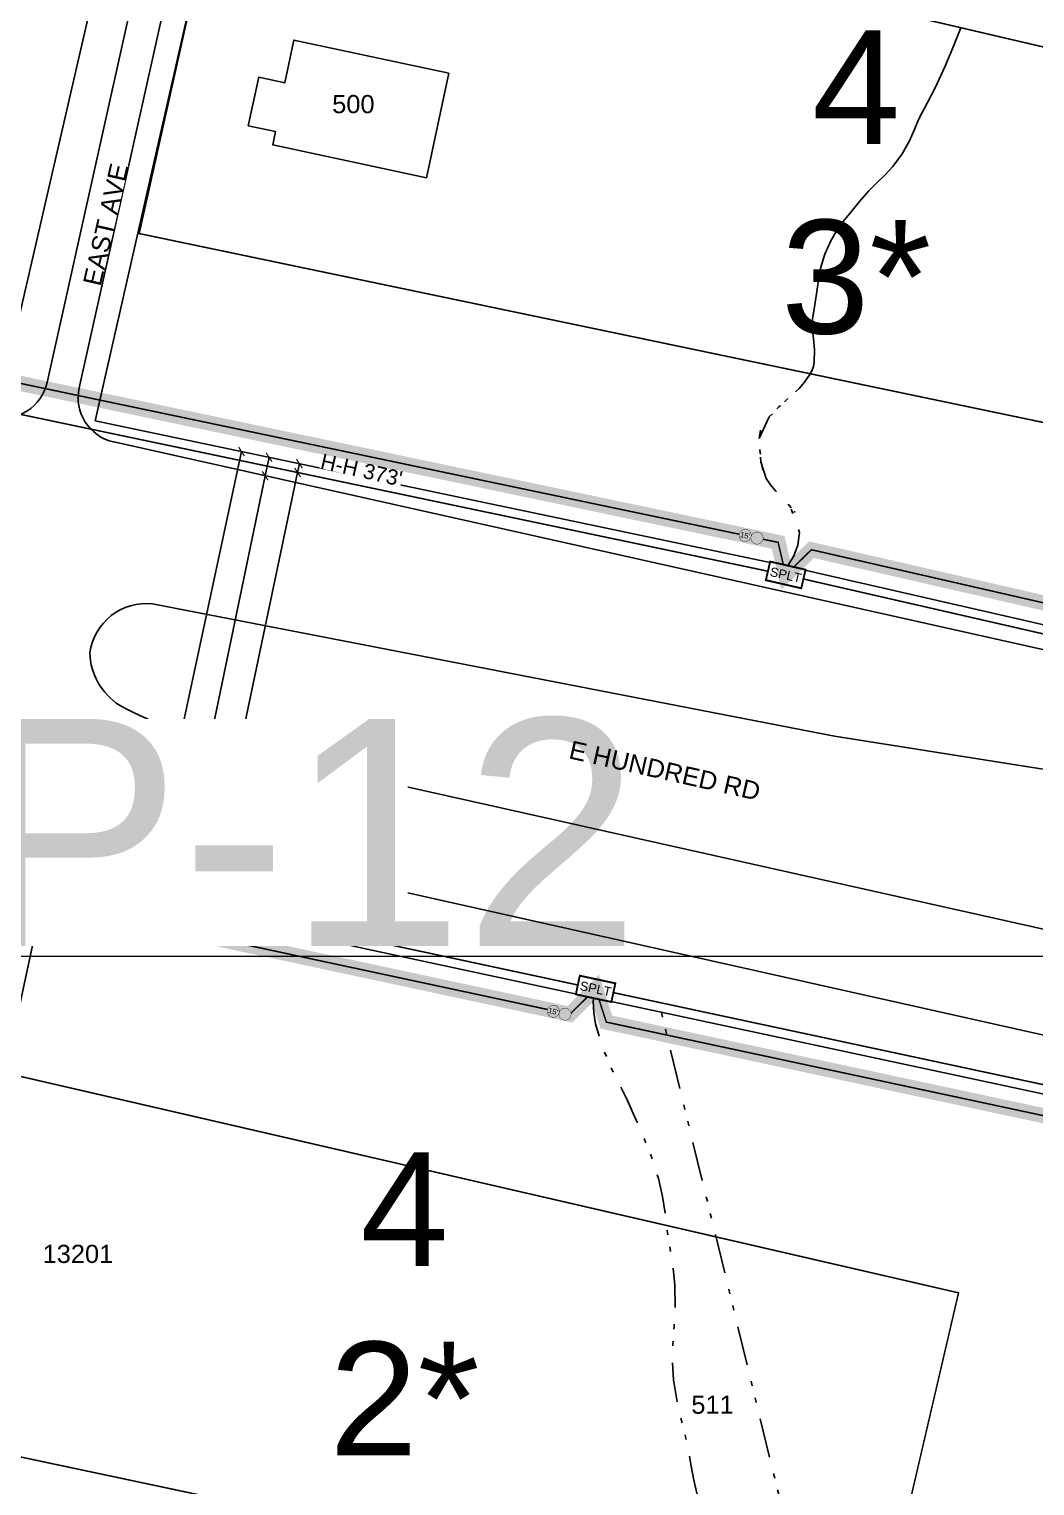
# Model space of a CAD drawing. Extents: x 11808739 to 11823423, y 3647988 to 3656247.
# Drawn here: x 11817098.1 to 11817430, y 3651826 to 3652306.7 of the extents above; entities that cross this region are included whole.
import ezdxf
from ezdxf.enums import TextEntityAlignment as Align
from ezdxf.lldxf.tags import DXFTag

# ---------------------------------------------------------------- set-up
doc = ezdxf.new("R2010")
doc.units = 0
doc.header["$MEASUREMENT"] = 0
doc.header["$XCLIPFRAME"] = 2
doc.set_wipeout_variables(frame=1)
doc.linetypes.add('PROPERTY', pattern=[31.302502, 12.967109, -5.580706, 1.571985, -4.030017, 1.571985, -5.5807])
doc.layers.get('DefPoints').update_dxf_attribs({"color": 1, "lineweight": 0})
doc.layers.add('1X4 Terminal Boundary', color=7, linetype='Continuous', lineweight=20, true_color=0x00853c)
for name, color, linetype in [('48 FOC', 30, '48'), ('ADDRESSES', 252, 'Continuous'), ('E_BUILDING', 8, 'Continuous'), ('E_CURB', 8, 'EOP'), ('E_ROW', 8, 'ROW'), ('P_CONDUIT', 1, 'CONDUIT'), ('PROPOSED_DIREC_BORE', 7, 'DIRECTBORE'), ('Road Names', 7, 'Continuous'), ('ROAD_DIMENSIONS', 7, 'Continuous'), ('VICINITY FOC', 104, 'Continuous')]:
    doc.layers.add(name, color=color, linetype=linetype)
doc.layers.add('E_PROPERTY LINE', color=8, linetype='PROPERTY', transparency=0.3)
doc.layers.add('NEW FIBER LOOP', color=7, linetype='Continuous', true_color=0x538135)
doc.layers.add('PORTGROUPINGS_1', color=1, linetype='Continuous', plot=False)
for name, color, linetype, lineweight in [('PROP_HH', 104, 'Continuous', 0), ('VIEWPORT', 250, 'Continuous', 25), ('VIEWPORT - CALLOUTS', 1, 'Continuous', 0)]:
    doc.layers.add(name, color=color, linetype=linetype, lineweight=lineweight)
doc.styles.add('Arial', font='arial.ttf')
doc.styles.add('LOOP', font='arial.ttf')
doc.styles.add('ROMANS', font='romans.shx')
doc.styles.get("Standard").update_dxf_attribs({"font": 'arial.ttf'})
doc.styles.add('StyleArial', font='arial.ttf')
tags = doc.linetypes.add('48', pattern='A,0.718375,-0.132013,["48 CT",Standard,S=0.09234,R=0,X=0,Y=-0.045241],-0.527056,0.533798', length=1.911242).pattern_tags.tags
tags[6] = DXFTag(74, 10)
tags = doc.linetypes.add('CONDUIT', pattern='A,5.441269,-1.056917,["C",Arial,S=0.56119,R=0,X=0,Y=-0.280595],-1.62838', length=8.126566).pattern_tags.tags
tags[6] = DXFTag(74, 10)
doc.linetypes.add('DIRECTBORE', pattern='A,0.4,-0.16,["DB",Standard,S=0.12,R=0,X=0,Y=-0.06],-0.36', length=0.92)
tags = doc.linetypes.add('EOP', pattern='A,49.990109,-1.776071,["EOP",Arial,S=2.99974,R=0.081355,X=0,Y=-1.426368],-10.416452', length=62.182632).pattern_tags.tags
tags[6] = DXFTag(74, 10)
tags = doc.linetypes.add('ROW', pattern='A,25.130993,-3.694477,["R/W",Arial,S=5.36622,R=0,X=0,Y=-2.68311],-18.632906', length=47.458376).pattern_tags.tags
tags[6] = DXFTag(74, 10)
doc.dimstyles.new('DIM', dxfattribs={"dimscale": 0.025, "dimtxt": 3, "dimasz": 2.5, "dimexe": 0, "dimexo": 2.5, "dimgap": 0.306, "dimtad": 0, "dimdec": 0, "dimzin": 0, "dimdsep": 46, "dimtxsty": 'ROMANS', "dimblk": 'ARCHTICK', "dimcen": 0.09, "dimclrd": 256, "dimadec": 0, "dimazin": 0, "dimtfac": 1, "dimtdec": 0, "dimtofl": 0, "dimtmove": 0, "dimatfit": 3, "dimldrblk": 'ARCHTICK', "dimfxl": 1, "dimtfill": 1, "dimtolj": 1, "dimtzin": 0, "dimlwd": -1, "dimarcsym": 0})
picture_1 = doc.add_image_def('image1.png', size_in_pixel=(1270, 827))

# ---------------------------------------------------------------- blocks, each defined once
blk = doc.blocks.new('*U375')
at = {"color": 0, "linetype": 'ByBlock', "lineweight": -2}
blk.add_wipeout([(-6, 3.15), (-6, -3.15), (6, -3.15), (6, 3.15)], dxfattribs=at).dxf.layer = 'PROP_HH'
at = {"layer": 'PROP_HH', "color": 0, "linetype": 'ByBlock', "lineweight": -2, "const_width": 0.63}
blk.add_lwpolyline([(-6, 3.15), (6, 3.15), (6, -3.15), (-6, -3.15)], close=True, dxfattribs=at)
at = {"color": 0, "insert": (0, 0), "char_height": 3, "attachment_point": 5}
blk.add_mtext('SPLT', dxfattribs=at)
blk = doc.blocks.new('*U54')
at = {"color": 4}
blk.add_wipeout([(0, 0), (-0.01, 0.17), (-0.03, 0.35), (-0.07, 0.52), (-0.12, 0.68), (-0.19, 0.84), (-0.27, 1), (-0.36, 1.14), (-0.47, 1.28), (-0.58, 1.41), (-0.71, 1.52), (-0.85, 1.63), (-1, 1.72), (-1.15, 1.8), (-1.31, 1.87), (-1.48, 1.92), (-1.64, 1.96), (-1.82, 1.98), (-1.99, 1.99), (-2.16, 1.98), (-2.34, 1.96), (-2.51, 1.92), (-2.67, 1.87), (-2.83, 1.8), (-2.99, 1.72), (-3.13, 1.63), (-3.27, 1.52), (-3.4, 1.41), (-3.52, 1.28), (-3.62, 1.14), (-3.71, 1), (-3.79, 0.84), (-3.86, 0.68), (-3.91, 0.52), (-3.95, 0.35), (-3.97, 0.17), (-3.98, 0), (-3.97, -0.17), (-3.95, -0.35), (-3.91, -0.52), (-3.86, -0.68), (-3.79, -0.84), (-3.71, -1), (-3.62, -1.14), (-3.52, -1.28), (-3.4, -1.41), (-3.27, -1.52), (-3.13, -1.63), (-2.99, -1.72), (-2.83, -1.8), (-2.67, -1.87), (-2.51, -1.92), (-2.34, -1.96), (-2.16, -1.98), (-1.99, -1.99), (-1.82, -1.98), (-1.64, -1.96), (-1.48, -1.92), (-1.31, -1.87), (-1.15, -1.8), (-1, -1.72), (-0.85, -1.63), (-0.71, -1.52), (-0.58, -1.41), (-0.47, -1.28), (-0.36, -1.14), (-0.27, -1), (-0.19, -0.84), (-0.12, -0.68), (-0.07, -0.52), (-0.03, -0.35), (-0.01, -0.17)], dxfattribs=at).dxf.layer = 'NEW FIBER LOOP'
at = {"layer": 'NEW FIBER LOOP', "color": 4, "linetype": 'Continuous', "const_width": 0.12, "flags": 128}
blk.add_lwpolyline([(-3.99, 0, 1), (0.01, 0, 1)], format="xyb", close=True, dxfattribs=at)
at = {"color": 4}
blk.add_wipeout([(3.99, 0), (3.98, 0.17), (3.96, 0.35), (3.92, 0.52), (3.87, 0.68), (3.81, 0.84), (3.73, 1), (3.63, 1.14), (3.53, 1.28), (3.41, 1.41), (3.28, 1.52), (3.14, 1.63), (3, 1.72), (2.84, 1.8), (2.68, 1.87), (2.52, 1.92), (2.35, 1.96), (2.18, 1.98), (2, 1.99), (1.83, 1.98), (1.66, 1.96), (1.49, 1.92), (1.32, 1.87), (1.16, 1.8), (1.01, 1.72), (0.86, 1.63), (0.72, 1.52), (0.59, 1.41), (0.48, 1.28), (0.37, 1.14), (0.28, 1), (0.2, 0.84), (0.13, 0.68), (0.08, 0.52), (0.04, 0.35), (0.02, 0.17), (0.01, 0), (0.02, -0.17), (0.04, -0.35), (0.08, -0.52), (0.13, -0.68), (0.2, -0.84), (0.28, -1), (0.37, -1.14), (0.48, -1.28), (0.59, -1.41), (0.72, -1.52), (0.86, -1.63), (1.01, -1.72), (1.16, -1.8), (1.32, -1.87), (1.49, -1.92), (1.66, -1.96), (1.83, -1.98), (2, -1.99), (2.18, -1.98), (2.35, -1.96), (2.52, -1.92), (2.68, -1.87), (2.84, -1.8), (3, -1.72), (3.14, -1.63), (3.28, -1.52), (3.41, -1.41), (3.53, -1.28), (3.63, -1.14), (3.73, -1), (3.81, -0.84), (3.87, -0.68), (3.92, -0.52), (3.96, -0.35), (3.98, -0.17)], dxfattribs=at).dxf.layer = 'NEW FIBER LOOP'
at = {"layer": 'NEW FIBER LOOP', "color": 4, "linetype": 'Continuous', "const_width": 0.12, "flags": 128}
blk.add_lwpolyline([(0, 0, 1), (4, 0, 1)], format="xyb", close=True, dxfattribs=at)
at = {"layer": 'NEW FIBER LOOP', "color": 4, "style": 'LOOP', "flags": 4}
blk.add_attdef('SLACK', text='', height=1.8, dxfattribs=at).set_placement((-2.02, -0.02), align=Align.MIDDLE_CENTER)
blk = doc.blocks.new('_ARCHTICK')
at = {"color": 0, "linetype": 'ByBlock', "const_width": 0.15}
blk.add_lwpolyline([(-0.5, -0.5), (0.5, 0.5)], dxfattribs=at)
blk = doc.blocks.new('*D118')
at = {"layer": 'DefPoints', "color": 0, "ltscale": 0.01, "transparency": 16777216}
for p in [(11817143.79, 3652076.06), (11817145.38, 3652075.68), (11817137.07, 3652040.96)]:
    blk.add_point(p, dxfattribs=at)
at = {"layer": 'ROAD_DIMENSIONS', "ltscale": 0.01, "transparency": 16777216}
for p, q in [((11817143.79, 3652076.06), (11817141.67, 3652067.19)), ((11817135.48, 3652041.34), (11817140.1, 3652060.63))]:
    blk.add_line(p, q, dxfattribs=at)
at = {"layer": 'ROAD_DIMENSIONS', "ltscale": 0.01, "transparency": 16777216, "xscale": 2.500000006732392, "yscale": 2.500000006732392, "zscale": 2.500000006732392}
for p, rotation in [((11817143.79, 3652076.06), 76.53640221050645), ((11817135.48, 3652041.34), 256.5364022105064)]:
    blk.add_blockref('_ARCHTICK', p, dxfattribs=dict(at, rotation=rotation))
at = {"layer": 'ROAD_DIMENSIONS', "color": 0, "ltscale": 0.01, "transparency": 16777216, "insert": (11817140.88, 3652063.91), "char_height": 3, "attachment_point": 5, "rotation": 76.5364, "style": 'ROMANS', "bg_fill": 3, "box_fill_scale": 1.25, "bg_fill_color": 256, "bg_fill_true_color": 13158600, "bg_fill_transparency": 0}
blk.add_mtext("\\A1;36'", dxfattribs=at)
blk = doc.blocks.new('*D119')
at = {"layer": 'DefPoints', "color": 0, "ltscale": 0.01, "transparency": 16777216}
for p in [(11817167.73, 3652167.48), (11817168.16, 3652167.39), (11817135.97, 3652019.25)]:
    blk.add_point(p, dxfattribs=at)
at = {"layer": 'ROAD_DIMENSIONS', "ltscale": 0.01, "transparency": 16777216}
for p, q in [((11817168.16, 3652167.39), (11817146.72, 3652067.31)), ((11817136.41, 3652019.16), (11817144.8, 3652058.33))]:
    blk.add_line(p, q, dxfattribs=at)
at = {"layer": 'ROAD_DIMENSIONS', "ltscale": 0.01, "transparency": 16777216, "xscale": 2.500000006732392, "yscale": 2.500000006732392, "zscale": 2.500000006732392}
for p, rotation in [((11817168.16, 3652167.39), 77.90867442912473), ((11817136.41, 3652019.16), 257.9086744291247)]:
    blk.add_blockref('_ARCHTICK', p, dxfattribs=dict(at, rotation=rotation))
at = {"layer": 'ROAD_DIMENSIONS', "color": 0, "ltscale": 0.01, "transparency": 16777216, "insert": (11817145.76, 3652062.82), "char_height": 3, "attachment_point": 5, "rotation": 77.9087, "style": 'ROMANS', "bg_fill": 3, "box_fill_scale": 1.25, "bg_fill_color": 256, "bg_fill_true_color": 13158600, "bg_fill_transparency": 0}
blk.add_mtext("\\A1;152'", dxfattribs=at)
blk = doc.blocks.new('*D120')
at = {"layer": 'DefPoints', "color": 0, "ltscale": 0.01, "transparency": 16777216}
for p in [(11817145.57, 3652039.06), (11817140.8, 3652018.16), (11817140.85, 3652018.15)]:
    blk.add_point(p, dxfattribs=at)
at = {"layer": 'ROAD_DIMENSIONS', "ltscale": 0.01, "transparency": 16777216}
for p, q in [((11817145.52, 3652039.07), (11817149.9, 3652058.43)), ((11817140.8, 3652018.16), (11817145.52, 3652039.07))]:
    blk.add_line(p, q, dxfattribs=at)
at = {"layer": 'ROAD_DIMENSIONS', "ltscale": 0.01, "transparency": 16777216, "xscale": 2.500000006732392, "yscale": 2.500000006732392, "zscale": 2.500000006732392}
for p, rotation in [((11817145.52, 3652039.07), 77.27291497855354), ((11817140.8, 3652018.16), 257.2729149785536)]:
    blk.add_blockref('_ARCHTICK', p, dxfattribs=dict(at, rotation=rotation))
at = {"layer": 'ROAD_DIMENSIONS', "color": 0, "ltscale": 0.01, "transparency": 16777216, "insert": (11817150.64, 3652061.73), "char_height": 3, "attachment_point": 5, "rotation": 77.2729, "style": 'ROMANS', "bg_fill": 3, "box_fill_scale": 1.25, "bg_fill_color": 256, "bg_fill_true_color": 13158600, "bg_fill_transparency": 0}
blk.add_mtext("\\A1;21'", dxfattribs=at)
blk = doc.blocks.new('*D121')
at = {"layer": 'DefPoints', "color": 0, "ltscale": 0.01, "transparency": 16777216}
for p in [(11817177.26, 3652165.48), (11817177.54, 3652165.42), (11817176.27, 3652159.29)]:
    blk.add_point(p, dxfattribs=at)
at = {"layer": 'ROAD_DIMENSIONS', "ltscale": 0.01, "transparency": 16777216}
for p, q in [((11817177.26, 3652165.48), (11817175.99, 3652159.34)), ((11817175.99, 3652159.34), (11817155.9, 3652062.47))]:
    blk.add_line(p, q, dxfattribs=at)
at = {"layer": 'ROAD_DIMENSIONS', "ltscale": 0.01, "transparency": 16777216, "xscale": 2.500000006732392, "yscale": 2.500000006732392, "zscale": 2.500000006732392}
for p, rotation in [((11817177.26, 3652165.48), 78.28285655339683), ((11817175.99, 3652159.34), 258.2828565533968)]:
    blk.add_blockref('_ARCHTICK', p, dxfattribs=dict(at, rotation=rotation))
at = {"layer": 'ROAD_DIMENSIONS', "color": 0, "ltscale": 0.01, "transparency": 16777216, "insert": (11817155.52, 3652060.64), "char_height": 3, "attachment_point": 5, "rotation": 78.2829, "style": 'ROMANS', "bg_fill": 3, "box_fill_scale": 1.25, "bg_fill_color": 256, "bg_fill_true_color": 13158600, "bg_fill_transparency": 0}
blk.add_mtext("\\A1;6'", dxfattribs=at)
blk = doc.blocks.new('*D122')
at = {"layer": 'DefPoints', "color": 0, "ltscale": 0.01, "transparency": 16777216}
for p in [(11817151.26, 3652018.89), (11817151.26, 3652018.89), (11817150.61, 3652015.96)]:
    blk.add_point(p, dxfattribs=at)
at = {"layer": 'ROAD_DIMENSIONS', "ltscale": 0.01, "transparency": 16777216}
for p, q in [((11817151.26, 3652018.89), (11817159.97, 3652057.64)), ((11817150.61, 3652015.96), (11817151.26, 3652018.89))]:
    blk.add_line(p, q, dxfattribs=at)
at = {"layer": 'ROAD_DIMENSIONS', "ltscale": 0.01, "transparency": 16777216, "xscale": 2.500000006732392, "yscale": 2.500000006732392, "zscale": 2.500000006732392}
for p, rotation in [((11817150.61, 3652015.96), 257.334951546792), ((11817151.26, 3652018.89), 77.334951546792)]:
    blk.add_blockref('_ARCHTICK', p, dxfattribs=dict(at, rotation=rotation))
at = {"layer": 'ROAD_DIMENSIONS', "color": 0, "ltscale": 0.01, "transparency": 16777216, "insert": (11817160.4, 3652059.54), "char_height": 3, "attachment_point": 5, "rotation": 77.335, "style": 'ROMANS', "bg_fill": 3, "box_fill_scale": 1.25, "bg_fill_color": 256, "bg_fill_true_color": 13158600, "bg_fill_transparency": 0}
blk.add_mtext("\\A1;3'", dxfattribs=at)
blk = doc.blocks.new('*D123')
at = {"layer": 'DefPoints', "color": 0, "ltscale": 0.01, "transparency": 16777216}
for p in [(11817187.3, 3652163.37), (11817186.68, 3652160.44), (11817186.68, 3652160.44)]:
    blk.add_point(p, dxfattribs=at)
at = {"layer": 'ROAD_DIMENSIONS', "ltscale": 0.01, "transparency": 16777216}
for p, q in [((11817187.3, 3652163.37), (11817186.68, 3652160.44)), ((11817186.68, 3652160.44), (11817165.68, 3652060.36))]:
    blk.add_line(p, q, dxfattribs=at)
at = {"layer": 'ROAD_DIMENSIONS', "ltscale": 0.01, "transparency": 16777216, "xscale": 2.500000006732392, "yscale": 2.500000006732392, "zscale": 2.500000006732392}
for p, rotation in [((11817186.68, 3652160.44), 258.1482384478174), ((11817187.3, 3652163.37), 78.14823844781738)]:
    blk.add_blockref('_ARCHTICK', p, dxfattribs=dict(at, rotation=rotation))
at = {"layer": 'ROAD_DIMENSIONS', "color": 0, "ltscale": 0.01, "transparency": 16777216, "insert": (11817165.28, 3652058.45), "char_height": 3, "attachment_point": 5, "rotation": 78.1482, "style": 'ROMANS', "bg_fill": 3, "box_fill_scale": 1.25, "bg_fill_color": 256, "bg_fill_true_color": 13158600, "bg_fill_transparency": 0}
blk.add_mtext("\\A1;3'", dxfattribs=at)

msp = doc.modelspace()

# ---------------------------------------------------------------- linework, layer by layer
at = {"layer": '48 FOC', "ltscale": 25}
msp.add_lwpolyline([(11817039.54, 3652032.64, 0.5, 0.5, 0), (11817042.12, 3652032.11, 0.5, 0.5, 0), (11817099.55, 3652020.26, 0.5, 0.5, 0), (11817102.48, 3652019.6, 0.5, 0.5, 0), (11817163.64, 3652005.86, 0.5, 0.5, 0), (11817276.52, 3651981.66, 0.5, 0.5, 0), (11817285.02, 3651990.06, 0.5, 0.5, 0), (11817288.55, 3651979.08, 0.5, 0.5, 0), (11817305.23, 3651975.51, 0.5, 0.5, 0), (11817470.03, 3651940.23, 0.5, 0.5, 0), (11817765.43, 3651875.13, 0.5, 0.5, 0), (11817773.93, 3651883.49, 0.5, 0.5, 0), (11817777.45, 3651872.51, 0.5, 0.5, 0), (11817878.75, 3651850.71, 0.5, 0.5, 0), (11817967.91, 3651831.5, 0.5, 0.5, 0), (11818172.34, 3651786.7, 0.5, 0.5, 0), (11818474.5, 3651702.45, 0.5, 0.5, 0), (11818780.23, 3651632.27, 0.5, 0.5, 0)], format="xyseb", dxfattribs=at)
at = {"layer": 'E_BUILDING', "flags": 128}
msp.add_lwpolyline([(11817229.19, 3652257.69), (11817178.49, 3652268.53), (11817179.43, 3652272.93), (11817170.43, 3652274.85), (11817173.86, 3652290.86), (11817182.47, 3652289.02), (11817185.49, 3652303.12), (11817236.57, 3652292.2), (11817229.19, 3652257.69)], close=True, dxfattribs=at)
at = {"layer": 'E_CURB', "transparency": 33554559, "flags": 128}
for points in [[(11816156.74, 3652556.91), (11816130.85, 3652446.79, 0.345516), (11816152.7, 3652413.67), (11816263.91, 3652388.97), (11816366.04, 3652341.14), (11816882.25, 3652225.29), (11817086.06, 3652178.78, 0.415745), (11817104.04, 3652190.14), (11817165.81, 3652467.52), (11817224.79, 3652733.71), (11817290.76, 3653022.42), (11817320.4, 3653148.17)], [(11817330.84, 3653145.71), (11817301.21, 3653019.99), (11817235.26, 3652731.36), (11817176.28, 3652465.2), (11817114.65, 3652188.41, 0.414019), (11817126.02, 3652170.51), (11817592, 3652066.41)], [(11818124.44, 3651911.19), (11817584.43, 3652032.38), (11817480.66, 3652054.98), (11817363.85, 3652073.38), (11817138.87, 3652117.05, 0.410129), (11817118.16, 3652100.89, 0.247085), (11817127.92, 3652083.63, 0.064781), (11817165.25, 3652069.57), (11817570.53, 3651978.92), (11818105.69, 3651859.85)], [(11819086.85, 3651137.49), (11819172.54, 3651520.24, 0.390549), (11819129.46, 3651585.35), (11818537.09, 3651717.51), (11818338.23, 3651772.1), (11818098.27, 3651826.46), (11817563.12, 3651945.67), (11817137.07, 3652040.96, 0.425543), (11817082.99, 3652005.17), (11817082.76, 3652003.9), (11817036.79, 3651810.01), (11816979.65, 3651557.93), (11816948.41, 3651416.51), (11816923.24, 3651313.2), (11816911.77, 3651249.08), (11816905.66, 3651195.29), (11816904.25, 3651136.8), (11816909.48, 3651080.18), (11816925.36, 3651013.34), (11816945.01, 3650945.86)]]:
    msp.add_lwpolyline(points, format="xyb", dxfattribs=at)
at = {"layer": 'E_PROPERTY LINE', "transparency": 33554610, "flags": 128}
for points in [[(11817405.51, 3652307.19), (11817402.89, 3652300.57)], [(11817400.26, 3652294.32), (11817402.89, 3652300.57)], [(11817397.14, 3652287.63), (11817400.26, 3652294.32)], [(11817394.39, 3652282.32), (11817397.14, 3652287.63)], [(11817391.83, 3652277.38), (11817394.39, 3652282.32)], [(11817391.83, 3652277.38), (11817390.14, 3652273.44)], [(11817390.14, 3652273.44), (11817388.58, 3652269.88)], [(11817388.58, 3652269.88), (11817386.14, 3652265.57)], [(11817386.14, 3652265.57), (11817383.14, 3652261.44)], [(11817380.58, 3652258.69), (11817377.95, 3652256.19)], [(11817380.58, 3652258.69), (11817383.14, 3652261.44)], [(11817375.14, 3652253.44), (11817372.08, 3652249.88)], [(11817377.95, 3652256.19), (11817375.14, 3652253.44)], [(11817372.08, 3652249.88), (11817369.33, 3652246.44)], [(11817367.14, 3652243.82), (11817364.95, 3652240.94)], [(11817369.33, 3652246.44), (11817367.14, 3652243.82)], [(11817364.95, 3652240.94), (11817362.64, 3652236.88)], [(11817362.64, 3652236.88), (11817360.7, 3652232.44)], [(11817360.7, 3652232.44), (11817359.39, 3652228.19)], [(11817358.58, 3652224.01), (11817357.89, 3652219.44)], [(11817359.39, 3652228.19), (11817358.58, 3652224.01)], [(11817357.2, 3652215.13), (11817357.89, 3652219.44)], [(11817357.2, 3652215.13), (11817356.64, 3652211.07)], [(11817356.64, 3652211.07), (11817356.51, 3652207.82)], [(11817356.51, 3652207.82), (11817356.89, 3652204.69)], [(11817357.2, 3652200.88), (11817356.89, 3652204.69)], [(11817357.14, 3652197.01), (11817357.2, 3652200.88)], [(11817356.89, 3652195.44), (11817356.33, 3652194.01)], [(11817356.89, 3652195.44), (11817357.14, 3652197.01)], [(11817353.89, 3652190.13), (11817355.51, 3652192.44)], [(11817355.51, 3652192.44), (11817356.33, 3652194.01)], [(11817350.95, 3652187.01), (11817352.2, 3652188.19)], [(11817352.2, 3652188.19), (11817353.89, 3652190.13)], [(11817348.39, 3652129.57), (11817348.58, 3652129.82), (11817350.39, 3652132.94), (11817351.7, 3652136.44), (11817352.33, 3652140.63), (11817349.39, 3652148.76), (11817350.7, 3652147.44), (11817350.7, 3652147.44), (11817346.33, 3652152.44), (11817344.39, 3652154.44), (11817342.7, 3652156.32), (11817341.33, 3652158.44), (11817339.51, 3652164.01), (11817339.33, 3652166.26), (11817340.2, 3652161.19), (11817339.26, 3652167.69), (11817339.26, 3652167.69), (11817339.45, 3652174.38), (11817338.95, 3652171.63), (11817338.95, 3652171.63), (11817342.33, 3652178.82), (11817348.7, 3652185.07), (11817345.51, 3652182.13), (11817345.51, 3652182.13), (11817342.33, 3652178.82)], [(11817284.39, 3651987.13), (11817284.26, 3651986.01), (11817284.39, 3651982.13), (11817284.95, 3651978.51), (11817287.01, 3651971.44), (11817290.01, 3651964.26), (11817292.76, 3651958.69), (11817295.39, 3651953.44), (11817298.45, 3651946.69), (11817301.51, 3651939.51), (11817303.89, 3651933.44), (11817305.76, 3651927.51), (11817307.14, 3651921.51), (11817308.01, 3651915.51), (11817308.76, 3651909.44), (11817309.51, 3651904.88), (11817310.45, 3651899.44), (11817311.14, 3651892.26), (11817311.33, 3651884.69), (11817310.95, 3651878.69), (11817310.51, 3651872.94), (11817310.33, 3651867.13), (11817310.76, 3651861.01), (11817311.7, 3651855.07), (11817312.7, 3651850.32), (11817313.58, 3651846.69), (11817314.7, 3651842.19), (11817315.7, 3651837.51), (11817316.58, 3651832.57), (11817317.45, 3651827.88), (11817318.7, 3651822.69), (11817319.51, 3651820.13), (11817320.26, 3651817.82), (11817320.95, 3651816.13), (11817321.89, 3651814.01), (11817323.08, 3651811.26), (11817324.14, 3651808.32), (11817324.95, 3651805.76), (11817325.64, 3651803.26), (11817326.51, 3651800.51), (11817328.08, 3651796.57), (11817329.64, 3651793.07), (11817330.95, 3651790.51), (11817332.51, 3651787.76), (11817334.51, 3651784.01), (11817336.33, 3651779.94), (11817337.95, 3651775.57), (11817339.58, 3651771.44), (11817342.14, 3651767.32), (11817344.2, 3651764.94), (11817346.26, 3651762.88), (11817347.7, 3651761.51), (11817349.64, 3651759.57), (11817352.33, 3651756.76), (11817355.14, 3651753.76), (11817357.83, 3651750.94), (11817359.45, 3651749.19), (11817056.2, 3651803.88)], [(11817359.45, 3651749.19), (11817363.64, 3651748.44), (11817306.69, 3651982.36)]]:
    msp.add_lwpolyline(points, dxfattribs=at)
at = {"layer": 'E_ROW', "ltscale": 0.75, "flags": 128}
for points in [[(11815374.98, 3653115.15), (11815376.16, 3653157.86), (11815379.47, 3653200.45), (11815384.9, 3653242.83), (11815388.2, 3653262.83), (11815392.21, 3653282.7), (11815442.72, 3653512.01), (11815444.2, 3653517.31), (11815446.52, 3653522.3), (11815449.63, 3653526.83), (11815453.44, 3653530.79), (11815457.86, 3653534.08), (11815462.75, 3653536.59), (11815467.98, 3653538.27), (11815473.42, 3653539.06), (11815478.92, 3653538.96), (11815484.33, 3653537.95), (11815730.37, 3653483.16), (11816025.39, 3653417.94), (11816164.27, 3653386.51), (11816265.77, 3653363.51), (11816370.58, 3653340.01), (11816473.08, 3653317.01), (11816578.27, 3653293.32), (11816682.95, 3653269.38), (11816787.58, 3653245.51), (11816889.33, 3653222.44), (11817082.62, 3653179.43), (11817304.18, 3653130.13), (11817261.78, 3652946.72), (11817180.39, 3652583.13), (11817088.33, 3652184.19), (11816984.01, 3652207.82), (11816882.89, 3652230.88), (11816673.45, 3652278.45), (11816574.2, 3652300.7), (11816470.01, 3652324.07), (11816369.29, 3652358.06), (11816373.56, 3652376.83), (11816269.91, 3652400.21), (11816166.27, 3652423.6), (11816117.67, 3652434.57), (11816062.64, 3652446.99), (11815958.99, 3652470.37), (11815774.95, 3652510.51), (11815749.59, 3652516.02), (11815749.79, 3652516.82), (11815722.26, 3652522.75), (11815714.68, 3652527.54), (11815698.35, 3652530.17), (11815693.17, 3652528.27), (11815575.83, 3652553.76), (11815571.05, 3652558.59), (11815565.13, 3652559.95), (11815565.13, 3652559.95), (11815564.33, 3652556.26), (11815377.58, 3652596.76), (11815371.93, 3652598.24), (11815366.63, 3652600.67), (11815361.81, 3652603.97), (11815357.64, 3652608.05), (11815354.22, 3652612.78), (11815351.66, 3652618.03), (11815350.04, 3652623.63), (11815349.4, 3652629.44), (11815349.76, 3652635.26), (11815360.11, 3652675.56), (11815368.79, 3652716.26), (11815375.77, 3652757.28), (11815381.06, 3652798.55), (11815384.64, 3652840.01), (11815386.63, 3652887.51), (11815386.36, 3652935.05), (11815383.82, 3652982.53), (11815379.02, 3653029.83), (11815375.93, 3653072.44)], [(11817830.58, 3652961.39), (11817858.95, 3652945.32), (11817904.46, 3652921.99), (11817950.95, 3652900.69), (11817979.33, 3652888.94), (11818047.83, 3652861.69), (11818140.83, 3652824.75), (11818234.83, 3652788.07), (11818300.27, 3652762.57), (11818304.35, 3652760.5), (11818308.08, 3652757.84), (11818311.37, 3652754.65), (11818314.14, 3652751), (11818315.69, 3652747.58), (11818316.64, 3652743.94), (11818316.98, 3652740.19), (11818316.7, 3652736.44), (11818313.2, 3652719.32), (11818291.77, 3652602.5), (11818269.64, 3652481.26), (11818267.89, 3652478.06), (11818265.61, 3652475.21), (11818262.87, 3652472.81), (11818259.75, 3652470.92), (11818256.36, 3652469.59), (11818252.78, 3652468.88), (11818249.14, 3652468.79), (11818245.53, 3652469.34), (11818242.08, 3652470.51), (11818126.14, 3652512.69), (11818077.02, 3652530.57), (11818033.77, 3652547.76), (11817924.95, 3652590.88), (11817889.48, 3652605.02), (11817854.57, 3652620.49), (11817820.27, 3652637.26), (11817801.63, 3652647.84), (11817783.89, 3652659.88), (11817758.89, 3652679.13), (11817707.02, 3652722.57), (11817685.14, 3652740.94), (11817647.15, 3652774.08), (11817610.33, 3652808.51), (11817595.45, 3652821.94), (11817591.14, 3652824.69), (11817583.6, 3652828.91), (11817575.44, 3652831.78), (11817566.92, 3652833.21), (11817558.27, 3652833.17), (11817549.76, 3652831.65), (11817541.64, 3652828.69), (11817534.65, 3652824.63), (11817528.38, 3652819.53), (11817522.99, 3652813.5), (11817518.62, 3652806.7), (11817515.37, 3652799.3), (11817513.32, 3652791.48), (11817512.52, 3652783.43), (11817513, 3652775.36), (11817514.74, 3652767.47), (11817517.7, 3652759.94), (11817521.75, 3652753), (11817526.87, 3652746.8), (11817532.92, 3652741.5), (11817539.74, 3652737.26), (11817547.16, 3652734.17), (11817554.98, 3652732.32), (11817563, 3652731.75), (11817571.01, 3652732.49), (11817578.79, 3652734.51), (11817586.14, 3652737.76), (11817591.52, 3652739.2), (11817597.05, 3652739.8), (11817602.61, 3652739.52), (11817608.06, 3652738.39), (11817613.27, 3652736.42), (11817618.1, 3652733.67), (11817622.45, 3652730.19), (11817633.45, 3652720.38), (11817652.52, 3652703.94), (11817735.64, 3652633.57), (11817760.22, 3652615.2), (11817786.22, 3652598.9), (11817813.45, 3652584.76), (11817858.59, 3652563.9), (11817904.64, 3652545.13), (11818018.27, 3652500.07), (11818059.27, 3652483.82), (11818220.45, 3652425.94), (11818246.52, 3652418.32), (11818248.89, 3652417.17), (11818251.03, 3652415.64), (11818252.88, 3652413.75), (11818254.38, 3652411.58), (11818255.47, 3652409.18), (11818256.14, 3652406.63), (11818246.39, 3652352.44), (11818295.64, 3652343.76), (11818312.14, 3652435), (11818328.39, 3652525.13), (11818340.58, 3652592.13), (11818344.83, 3652615.32), (11818358.2, 3652689.13), (11818360.25, 3652699.25), (11818363.83, 3652708.94), (11818366.72, 3652711.89), (11818369.99, 3652714.4), (11818373.59, 3652716.43), (11818377.43, 3652717.93), (11818381.45, 3652718.88), (11818386.83, 3652720.13), (11818404.7, 3652720.13), (11818410.7, 3652719.32), (11818471.77, 3652695.44), (11818523.08, 3652674.25), (11818751.8, 3652570.92), (11818981.08, 3652474.27), (11819221.88, 3652372.76), (11819222.64, 3652364.66), (11819224.71, 3652356.79), (11819228.03, 3652349.36), (11819232.51, 3652342.57), (11819238.03, 3652336.59), (11819244.44, 3652331.59), (11819251.59, 3652327.69), (11819259.27, 3652325.01), (11819267.28, 3652323.61), (11819275.42, 3652323.52), (11819283.46, 3652324.75), (11819291.19, 3652327.28), (11819298.42, 3652331.02), (11819307.98, 3652311.36), (11819289.69, 3652276.52), (11819273.58, 3652240.61), (11819259.7, 3652203.79), (11819248.1, 3652166.19), (11819238.83, 3652127.94), (11819227.02, 3652071.34), (11819221.09, 3652038.25), (11819216.43, 3652004.95), (11819213.06, 3651971.51), (11819211.25, 3651936.39), (11819210.35, 3651901.24), (11819208.01, 3651837.78), (11819206.89, 3651808.32), (11819122.01, 3651752.39), (11819040.52, 3651770.55), (11819042.01, 3651777.39), (11819009.06, 3651785.4), (11818944.55, 3651799.78), (11818943.03, 3651792.95), (11818769.99, 3651831.5), (11818595.05, 3651868.99), (11818447.54, 3651901.86), (11818443.4, 3651883.5), (11818364.95, 3651901.32), (11818211.7, 3651936.07), (11818127.7, 3651954.63), (11817892.08, 3652007.01), (11817699.83, 3652050.01), (11817562.14, 3652080.63), (11817348.39, 3652129.57), (11817119.95, 3652177.51), (11817210.7, 3652577.07), (11817332.7, 3653121.44), (11817467.7, 3653092.57), (11817688.02, 3653045.44), (11817726.27, 3653037.26), (11817742.07, 3653022.93), (11817758.81, 3653009.71), (11817776.39, 3652997.63), (11817803.04, 3652978.84)], [(11817091.2, 3650809.51), (11817166.2, 3650874.7), (11817383.14, 3651063.51), (11817698.45, 3651248.07), (11818137.39, 3651509.51), (11818107.39, 3651514.82), (11817945.2, 3651416.82), (11817774.45, 3651315.63), (11817616.08, 3651221.07), (11817358.7, 3651070.88), (11817268.51, 3650993.51), (11817161.08, 3650899.2), (11817070.14, 3650819.45), (11817068.95, 3650820.01), (11817061.76, 3650823.51), (11817027.58, 3650714.13), (11817017.97, 3650765.84), (11817005.96, 3650817.04), (11816991.57, 3650867.63), (11816995.61, 3650865.14), (11816999.33, 3650862.2), (11816974.58, 3650947.88), (11816963.83, 3650944.51), (11816942.51, 3651020.57), (11816934.52, 3651050.12), (11816928.18, 3651080.07), (11816923.51, 3651110.32), (11816921.8, 3651141.96), (11816922.28, 3651173.65), (11816924.96, 3651205.23), (11816929.81, 3651236.54), (11816936.83, 3651267.45), (11817001.33, 3651564.88), (11817033.51, 3651705.01), (11817056.2, 3651803.88), (11817103.95, 3652026.44), (11817165.14, 3652012.69), (11817284.39, 3651987.13), (11817306.69, 3651982.36), (11817471.51, 3651947.07), (11817773.26, 3651880.57), (11817877.26, 3651858.19), (11817872.87, 3651838.68), (11817968.08, 3651818.15), (11817972.33, 3651837.69)]]:
    msp.add_lwpolyline(points, dxfattribs=at)
at = {"layer": 'P_CONDUIT', "ltscale": 3, "const_width": 0.5, "flags": 128}
for points in [[(11817347.75, 3652126.64), (11817116.35, 3652175.2), (11817116.35, 3652175.2), (11817090.58, 3652180.61), (11816983.35, 3652204.89)], [(11817699.17, 3652047.08), (11817561.48, 3652077.7), (11817347.75, 3652126.64)], [(11817285.02, 3651990.06), (11817307.32, 3651985.29), (11817472.15, 3651950), (11817773.9, 3651883.5), (11817773.93, 3651883.49)]]:
    msp.add_lwpolyline(points, dxfattribs=at)
at = {"layer": 'P_CONDUIT', "ltscale": 3, "flags": 128}
msp.add_lwpolyline([(11817018.54, 3652047.19, 0.5, 0.5, 0), (11817101.65, 3652030.04, 0.5, 0.5, 0), (11817101.65, 3652030.04, 0.5, 0.5, 0), (11817104.48, 3652029.4, 0.5, 0.5, 0), (11817165.78, 3652015.63, 0.5, 0.5, 0), (11817285.02, 3651990.06, 0, 0, 0)], format="xyseb", dxfattribs=at)

# ---------------------------------------------------------------- texts
at = {"layer": 'PORTGROUPINGS_1', "char_height": 37.5, "attachment_point": 5}
for s, insert in [('4\\P3*', (11817370.98, 3652256.03)), ('4\\P2*', (11817221.98, 3651886.08))]:
    msp.add_mtext(s, dxfattribs=dict(at, insert=insert))

# ---------------------------------------------------------------- pictures from other files: only their frames are drawn
at = {"layer": 'VICINITY FOC'}
image = msp.add_image(picture_1, insert=(11810740.9, 3647987.68), size_in_units=(12682.3, 8259.18), dxfattribs=at)
image.set_boundary_path([(-0.5, -0.5), (1269.5, -0.5), (1269.5, 826.5), (-0.5, 826.5), (-0.5, -0.5)])
image.dxf.flags = 255

# ---------------------------------------------------------------- next in the draw order: texts
at = {"layer": 'ADDRESSES', "char_height": 6, "attachment_point": 5, "bg_fill": 3, "box_fill_scale": 1, "bg_fill_color": 256, "bg_fill_transparency": 0}
for s, insert, rotation in [('500', (11817205.1, 3652281.97), 360), ('13201', (11817114.21, 3651902.55), 360), ('511', (11817323.6, 3651852.8), 0)]:
    msp.add_mtext(s, dxfattribs=dict(at, insert=insert, rotation=rotation))

# ---------------------------------------------------------------- next in the draw order: linework, layer by layer
at = {"layer": '1X4 Terminal Boundary', "ltscale": 0.01, "const_width": 0.5}
for points in [[(11817162.3, 3652363.96), (11817134.44, 3652239.29), (11817578.59, 3652146.48), (11817605.16, 3652260.64), (11817162.3, 3652363.96)], [(11817094.26, 3651961.39), (11817067.92, 3651841.38), (11817378.2, 3651775.58), (11817404.77, 3651889.74), (11817094.26, 3651961.39)]]:
    msp.add_lwpolyline(points, dxfattribs=at)
at = {"layer": '48 FOC', "ltscale": 25, "const_width": 0.5}
msp.add_lwpolyline([(11817563.68, 3652087.46), (11817356.22, 3652134.96), (11817347.75, 3652126.64), (11817345.24, 3652137.38), (11817118.4, 3652184.98), (11817092.71, 3652190.38), (11816985.57, 3652214.65), (11816884.45, 3652237.71), (11816674.99, 3652285.27), (11816575.73, 3652307.53), (11816471.9, 3652330.82), (11816377.55, 3652362.66), (11816368.51, 3652355.15), (11816365.09, 3652368.42), (11816323.55, 3652395.29), (11816271.45, 3652407.04), (11816167.81, 3652430.43), (11816119.21, 3652441.4), (11816072.63, 3652451.91)], dxfattribs=at)
at = {"layer": 'VIEWPORT', "ltscale": 0.01}
for points in [[(11817008.56, 3652382.25), (11817696.26, 3652382.32), (11817696.3, 3652000.79), (11817008.6, 3652000.72)], [(11817008.6, 3652000.72), (11817696.3, 3652000.79), (11817696.34, 3651619.25), (11817008.64, 3651619.18)]]:
    msp.add_lwpolyline(points, close=True, dxfattribs=at)

# ---------------------------------------------------------------- next in the draw order: block references
at = {"layer": 'NEW FIBER LOOP', "color": 3}
ref = msp.add_blockref('*U54', (11817336.32, 3652139.25), dxfattribs=dict(at, rotation=347.3599485597308))
ref.add_attrib('SLACK', "15'", dxfattribs={"color": 4, "height": 1.8, "rotation": 347.3599, "style": 'LOOP'}).set_placement((11817334.35, 3652139.68), align=Align.MIDDLE_CENTER)
ref = msp.add_blockref('*U54', (11817272.99, 3651982.17), dxfattribs=dict(at, rotation=346.1379678538734))
ref.add_attrib('SLACK', "15'", dxfattribs={"color": 4, "height": 1.8, "rotation": 346.138, "style": 'LOOP'}).set_placement((11817271.02, 3651982.64), align=Align.MIDDLE_CENTER)
at = {"layer": 'PROP_HH', "xscale": 0.9986391288485396, "yscale": 0.9986391288485396, "zscale": 0.9986391288485396, "rotation": 347.1043598746317}
msp.add_blockref('*U375', (11817347.75, 3652126.64), dxfattribs=at)

# ---------------------------------------------------------------- next in the draw order: texts
at = {"layer": 'PROPOSED_DIREC_BORE', "ltscale": 0.01, "char_height": 5, "attachment_point": 1, "bg_fill": 3, "box_fill_scale": 1, "bg_fill_color": 256, "bg_fill_transparency": 0}
for s, insert, rotation in [("H-H 373'", (11817195.03, 3652166.77), 347.1531), ("H-H 273'", (11817155.61, 3652015.38), 347.9007)]:
    msp.add_mtext(s, dxfattribs=dict(at, insert=insert, rotation=rotation))
at = {"layer": 'Road Names', "char_height": 6, "attachment_point": 5, "style": 'Arial', "bg_fill": 3, "box_fill_scale": 1, "bg_fill_color": 256, "bg_fill_transparency": 0}
for s, insert, rotation in [('EAST AVE', (11817123.38, 3652242.26), 77.0054), ('E HUNDRED RD', (11817307.86, 3652062.04), 347.3698)]:
    msp.add_mtext(s, dxfattribs=dict(at, insert=insert, rotation=rotation))

# ---------------------------------------------------------------- next in the draw order: dimensions: what is measured, and where the dimension line sits
at = {"layer": 'ROAD_DIMENSIONS', "ltscale": 0.01}
dim = msp.add_linear_dim(base=(11817143.79, 3652076.06), p1=(11817137.07, 3652040.96), p2=(11817145.38, 3652075.68), angle=76.5364, text="36'", dimstyle='DIM', override={"dimscale": 1, "dimtxt": 3, "dimasz": 2.5, "dimpost": "'\\X", "dimse1": 1, "dimse2": 1}, dxfattribs=at)
dim.commit()
dim.dimension.update_dxf_attribs({"geometry": '*D118', "text_midpoint": (11817140.88, 3652063.91), "dimtype": 161})

# ---------------------------------------------------------------- next in the draw order: block references
at = {"layer": 'PROP_HH', "xscale": 0.9986391288485394, "yscale": 0.9986391288485394, "zscale": 0.9986391288485394, "rotation": 347.9007126915203}
msp.add_blockref('*U375', (11817285.02, 3651990.06), dxfattribs=at)

# ---------------------------------------------------------------- next in the draw order: dimensions: what is measured, and where the dimension line sits
at = {"layer": 'ROAD_DIMENSIONS', "ltscale": 0.01}
dim = msp.add_linear_dim(base=(11817168.16, 3652167.39), p1=(11817135.97, 3652019.25), p2=(11817167.73, 3652167.48), angle=77.9087, text="152'", dimstyle='DIM', override={"dimscale": 1, "dimtxt": 3, "dimasz": 2.5, "dimpost": "'\\X", "dimse1": 1, "dimse2": 1}, dxfattribs=at)
dim.commit()
dim.dimension.update_dxf_attribs({"geometry": '*D119', "text_midpoint": (11817145.76, 3652062.82), "dimtype": 161})

# ---------------------------------------------------------------- next in the draw order: dimensions: what is measured, and where the dimension line sits
dim = msp.add_linear_dim(base=(11817140.8, 3652018.16), p1=(11817145.57, 3652039.06), p2=(11817140.85, 3652018.15), angle=257.2729, text="21'", dimstyle='DIM', override={"dimscale": 1, "dimtxt": 3, "dimasz": 2.5, "dimpost": "'\\X", "dimse1": 1, "dimse2": 1}, dxfattribs=at)
dim.commit()
dim.dimension.update_dxf_attribs({"geometry": '*D120', "text_midpoint": (11817150.64, 3652061.73), "dimtype": 161})

# ---------------------------------------------------------------- next in the draw order: dimensions: what is measured, and where the dimension line sits
dim = msp.add_linear_dim(base=(11817177.26, 3652165.48), p1=(11817176.27, 3652159.29), p2=(11817177.54, 3652165.42), angle=78.2829, text="6'", dimstyle='DIM', override={"dimscale": 1, "dimtxt": 3, "dimasz": 2.5, "dimpost": "'\\X", "dimse1": 1, "dimse2": 1}, dxfattribs=at)
dim.commit()
dim.dimension.update_dxf_attribs({"geometry": '*D121', "text_midpoint": (11817155.52, 3652060.64), "dimtype": 161})

# ---------------------------------------------------------------- next in the draw order: dimensions: what is measured, and where the dimension line sits
dim = msp.add_linear_dim(base=(11817151.26, 3652018.89), p1=(11817150.61, 3652015.96), p2=(11817151.26, 3652018.89), angle=77.335, text="3'", dimstyle='DIM', override={"dimscale": 1, "dimtxt": 3, "dimasz": 2.5, "dimpost": "'\\X", "dimse1": 1, "dimse2": 1}, dxfattribs=at)
dim.commit()
dim.dimension.update_dxf_attribs({"geometry": '*D122', "text_midpoint": (11817160.4, 3652059.54), "dimtype": 161})

# ---------------------------------------------------------------- next in the draw order: linework, layer by layer
at = {"layer": 'VICINITY FOC', "ltscale": 25, "const_width": 5}
msp.add_lwpolyline([(11817039.54, 3652032.64), (11817042.12, 3652032.11), (11817099.55, 3652020.26), (11817102.48, 3652019.6), (11817163.64, 3652005.86), (11817276.52, 3651981.66), (11817285.02, 3651990.06), (11817288.55, 3651979.08), (11817305.23, 3651975.51), (11817470.03, 3651940.23), (11817765.43, 3651875.13), (11817773.93, 3651883.49), (11817777.45, 3651872.51), (11817878.75, 3651850.71), (11817967.91, 3651831.5), (11818172.34, 3651786.7), (11818474.5, 3651702.45), (11818780.23, 3651632.27)], dxfattribs=at)

# ---------------------------------------------------------------- next in the draw order: dimensions: what is measured, and where the dimension line sits
at = {"layer": 'ROAD_DIMENSIONS', "ltscale": 0.01}
dim = msp.add_linear_dim(base=(11817186.68, 3652160.44), p1=(11817187.3, 3652163.37), p2=(11817186.68, 3652160.44), angle=258.1482, text="3'", dimstyle='DIM', override={"dimscale": 1, "dimtxt": 3, "dimasz": 2.5, "dimpost": "'\\X", "dimse1": 1, "dimse2": 1}, dxfattribs=at)
dim.commit()
dim.dimension.update_dxf_attribs({"geometry": '*D123', "text_midpoint": (11817165.28, 3652058.45), "dimtype": 161})

# ---------------------------------------------------------------- next in the draw order: linework, layer by layer
at = {"layer": 'VICINITY FOC', "ltscale": 25, "const_width": 5}
msp.add_lwpolyline([(11817563.68, 3652087.46), (11817356.22, 3652134.96), (11817347.75, 3652126.64), (11817345.24, 3652137.38), (11817118.4, 3652184.98), (11817092.71, 3652190.38), (11816985.57, 3652214.65), (11816884.45, 3652237.71), (11816674.99, 3652285.27), (11816575.73, 3652307.53), (11816471.9, 3652330.82), (11816377.55, 3652362.66), (11816368.51, 3652355.15), (11816365.09, 3652368.42), (11816323.55, 3652395.29), (11816271.45, 3652407.04), (11816167.81, 3652430.43), (11816119.21, 3652441.4), (11816072.63, 3652451.91)], dxfattribs=at)

# ---------------------------------------------------------------- next in the draw order: texts
at = {"layer": 'VIEWPORT - CALLOUTS', "ltscale": 0.01, "insert": (11817008.6, 3652041.11), "char_height": 75, "width": 214.4437, "attachment_point": 4, "style": 'StyleArial', "bg_fill": 3, "box_fill_scale": 1, "bg_fill_color": 256, "bg_fill_transparency": 0}
msp.add_mtext('SP-12', dxfattribs=at)

doc.saveas('drawing.dxf')
